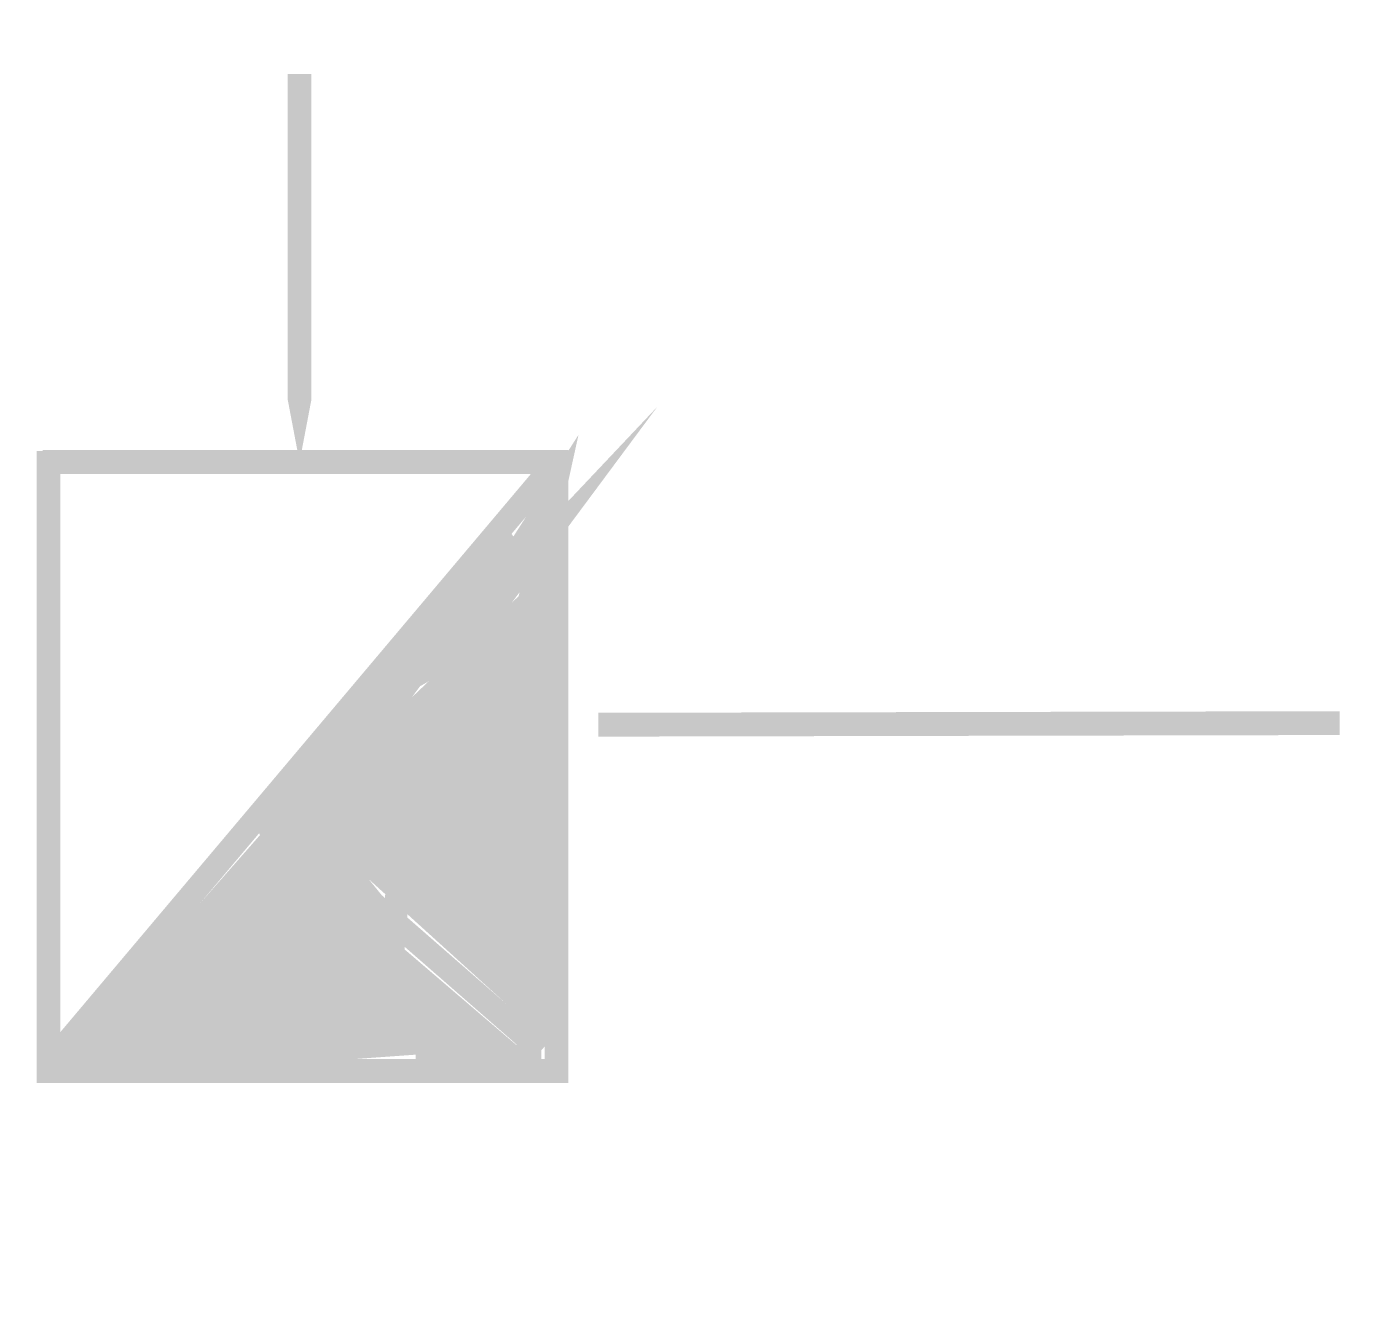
# Model space of a CAD drawing. Extents: x -0.07 to 5.5, y -0.89 to 4.47.
import ezdxf

# ---------------------------------------------------------------- set-up
doc = ezdxf.new("R2010")
doc.units = 0
doc.header["$MEASUREMENT"] = 0
doc.layers.get('0').update_dxf_attribs({"linetype": 'CONTINUOUS'})

msp = doc.modelspace()

# ---------------------------------------------------------------- linework, layer by layer
for points in [[(1.0814, 4.2674, 0.1, 0.1, 0), (1.0814, 3.6922, 0.4, 0, 0), (1.0814, 2.6395, 0, 0, 0)], [(1.0523, 1.1778, 0, 2, 0), (2.1318, 1.1896, 2, 2, 0)], [(0.935, 1.0958, 0, 2, 0), (1.0054, 0.1113, 2, 2, 0)]]:
    msp.add_lwpolyline(points, format="xyseb")
at = {"const_width": 0.1}
for points in [[(0.9702, 1.131), (1.6155, 1.8224), (1.7563, 1.9396), (1.8385, 2.092), (1.9558, 2.1974), (2.1435, 2.4904), (2.0379, 2.0099), (1.768, 1.8576), (2.0379, 2.2209), (1.2518, 1.3888), (1.7798, 2.1271), (1.991, 2.3146)], [(0.0023, 2.6395), (2.1605, 2.6395), (2.1605, 0.0829), (0.0274, 0.0829), (0.0274, 2.6851)], [(0.0525, 0.1396), (2.1605, 2.6395)], [(2.3362, 1.5366), (5.4479, 1.5433)], [(0.9115, 1.0841), (1.3926, 1.2247)], [(2.0966, 0.1699), (0.9819, 1.1427)], [(1.0992, 1.1427), (1.463, 0.6973)], [(0.9819, 1.1075), (1.4395, 0.627)], [(1.5099, 1.0489), (1.463, 0.4864)], [(1.5686, 0.1348), (2.0966, 0.1465)]]:
    msp.add_lwpolyline(points, dxfattribs=at)

doc.saveas('drawing.dxf')
